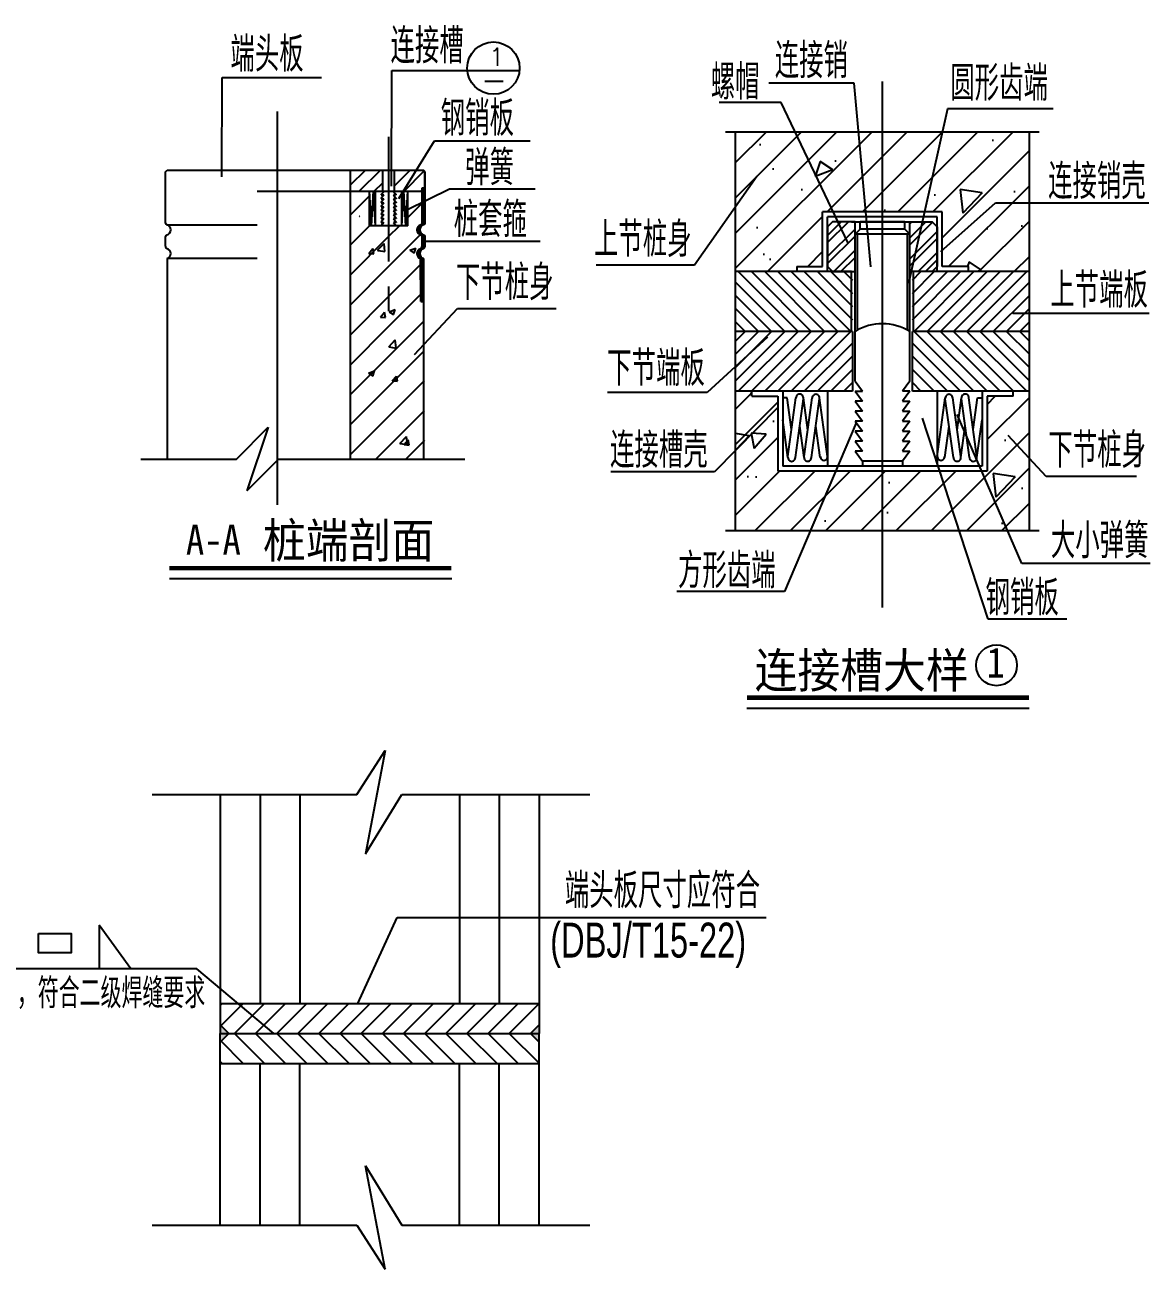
# Model space of a CAD drawing. Extents: x -695511 to 885008, y -751583 to -95266.
# Drawn here: x -600832 to -589541, y -263192 to -250711 of the extents above; entities that cross this region are included whole.
import ezdxf

# ---------------------------------------------------------------- set-up
doc = ezdxf.new("R2010")
doc.units = 0
doc.header["$LTSCALE"] = 1000
doc.header["$MEASUREMENT"] = 0
doc.linetypes.add('CENTER', pattern=[2, 1.25, -0.25, 0.25, -0.25])
doc.linetypes.add('CENTER2', pattern=[28.575, 19.05, -3.175, 3.175, -3.175])
for name, color, linetype in [('LAYER1', 7, 'Continuous'), ('Layer2', 4, 'Continuous'), ('LAYER3', 6, 'Continuous'), ('LAYER5', 7, 'Continuous'), ('LAYER7', 8, 'Continuous'), ('PDIM', 3, 'Continuous'), ('STEEL', 6, 'Continuous')]:
    doc.layers.add(name, color=color, linetype=linetype)
doc.styles.add('HZ', font='simplex.shx', dxfattribs={"width": 0.8, "bigfont": '1hztxt.shx'})
doc.styles.add('HZDX', font='gs_txt.shx', dxfattribs={"width": 0.8, "height": 800, "bigfont": 'hztxt.shx'})
doc.styles.add('宋体', font='simsun.ttc')
pattern_1 = [(225, (-575235.47, -276759.63), (176.7762, -176.7762), []), (230, (-575235.5, -276759.6), (-1793.146, 156.88), [187.5, -2062.49]), (175, (-575235.5, -276759.6), (346.88, -1880.48), [150, -1650]), (280.4514, (-575384.9, -276746.6), (-1446.27, -1723.59), [159.35, -1752.85]), (226.184, (-575235.5, -277259.6), (-2668.1, 413.8), [281.25, -3093.74]), (276.636, (-575457.8, -277225.1), (-2336.65, -2435.29), [239.03, -2629.28]), (171.184, (-575235.5, -277259.6), (-2336.65, -2435.3), [225, -2475]), (201, (-575485.5, -277134.6), (-1492.264, 1006.545), [187.5, -2062.49]), (146, (-575485.5, -277134.6), (-608.29, -1812.87), [150, -1650]), (251.4514, (-575609.8, -277050.7), (-2100.55, -806.32), [159.35, -1752.85]), (217.5, (-575235.47, -276759.6), (-30.4, -832.233), [0, -1629.996, 0, -1674.996, 0, -1656.246]), (187.5, (-575235.5, -276759.6), (-657.672, -986.027), [0, -954.998, 0, -1592.496, 0, -631.248]), (147.5, (-574678, -276759.6), (-1334.553, 56.387), [0, -624.998, 0, -1949.995, 0, -2587.493]), (137.5, (-574428, -276759.6), (-1457.96, -250.26), [0, -812.5, 0, -1294.997, 0, -1837.495])]

msp = doc.modelspace()

# ---------------------------------------------------------------- hatches: boundary and pattern name
h = msp.add_hatch()
h.set_pattern_fill('ANSI31', color=256, scale=1199.99697, angle=360, style=0)
h.set_pattern_definition([(45, (-635650.62, -268686.57), (-106.06575, 106.06575), [])])
h.paths.add_polyline_path([(-595672.5, -260827.5), (-595672.5, -260526.2), (-597272.5, -260526.2), (-597272.5, -260827.5)])
h.paths.add_polyline_path([(-597272.5, -260827.5), (-597272.5, -260526.2), (-598872.5, -260526.2), (-598872.5, -260827.5)])
h = msp.add_hatch()
h.set_pattern_fill('ANSI31', color=256, scale=1199.99697, angle=360, style=0)
h.set_pattern_definition([(315, (-635650.62, -252968.51), (-106.06575, -106.06575), [])])
h.paths.add_polyline_path([(-595672.5, -260827.5), (-595672.5, -261128.9), (-597272.5, -261128.9), (-597272.5, -260827.5)])
h.paths.add_polyline_path([(-597272.5, -260827.5), (-597272.5, -261128.9), (-598872.5, -261128.9), (-598872.5, -260827.5)])
at = {"layer": 'LAYER3'}
h = msp.add_hatch(color=256, dxfattribs=at)
h.paths.add_polyline_path([(-598872.5, -260740.3), (-598785.3, -260827.5), (-598872.5, -260827.5)])
h.paths.add_polyline_path([(-598872.5, -260827.5), (-598785.3, -260827.5), (-598872.5, -260914.8)])
h = msp.add_hatch(color=256, dxfattribs=at)
h.paths.add_polyline_path([(-595759.7, -260827.5), (-595672.5, -260827.5), (-595672.5, -260740.3)])
h.paths.add_polyline_path([(-595672.5, -260914.8), (-595672.5, -260827.5), (-595759.7, -260827.5)])
at = {"layer": 'LAYER7'}
h = msp.add_hatch(dxfattribs=at)
h.set_pattern_fill('AN31C', color=256, scale=2499.993688, angle=180, style=0)
h.set_pattern_definition(pattern_1)
h.paths.add_polyline_path([(-593102, -251786), (-593701.1, -251786), (-593701.1, -253186), (-593086.9, -253186), (-593086.9, -253136), (-592827, -253136), (-592827, -252586), (-592721, -252586)])
h.paths.add_polyline_path([(-592467.5, -251786), (-593102, -251786), (-592721, -252586), (-592395.1, -252586)])
h.paths.add_polyline_path([(-592227, -251786), (-592467.5, -251786), (-592395.1, -252586), (-592227, -252586)])
h.paths.add_polyline_path([(-592227, -252586), (-591805.9, -252586), (-591626.5, -251786), (-592227, -251786)])
h.paths.add_polyline_path([(-591805.9, -252586), (-591627, -252586), (-591627, -253136), (-591367.2, -253136), (-591367.2, -253186), (-590753, -253186), (-590753, -251786), (-591626.5, -251786)])
h = msp.add_hatch(dxfattribs=at)
h.set_pattern_fill('ANSI32', color=256, scale=399.99899, angle=360, style=0)
h.set_pattern_definition([(45, (-609218.62, -230656.64), (-106.06575, 106.06575), []), (45, (-609147.91, -230656.64), (-106.06575, 106.06575), [])])
h.paths.add_polyline_path([(-592777, -253136), (-592727, -253186), (-592502, -253186), (-592502, -252686), (-592537, -252686), (-592727, -252686), (-592777, -252736)])
h.paths.add_polyline_path([(-591727, -253186), (-591677, -253136), (-591677, -252736), (-591727, -252686), (-591952, -252686), (-591952, -253186)])
h = msp.add_hatch(dxfattribs=at)
h.set_pattern_fill('ANSI31', color=256, scale=749.998107, angle=180, style=0)
h.set_pattern_definition([(135, (-575235.47, -230656.64), (66.2911, 66.2911), [])])
h.paths.add_polyline_path([(-592527, -253186), (-592527, -253786), (-593701.1, -253786), (-593701.1, -253186)])
h = msp.add_hatch(dxfattribs=at)
h.set_pattern_fill('ANSI31', color=256, scale=749.998107, angle=180, style=0)
h.set_pattern_definition([(45, (-609218.62, -230656.64), (-66.2911, 66.2911), [])])
h.paths.add_polyline_path([(-591927, -253186), (-591927, -253786), (-590753, -253786), (-590753, -253186)])
h = msp.add_hatch(dxfattribs=at)
h.set_pattern_fill('ANSI31', color=256, scale=749.998107, angle=180, style=0)
h.set_pattern_definition([(225, (-575235.47, -276915.43), (66.2911, -66.2911), [])])
h.paths.add_polyline_path([(-592527, -254386), (-592527, -253786), (-593701.1, -253786), (-593701.1, -254386)])
h = msp.add_hatch(dxfattribs=at)
h.set_pattern_fill('ANSI31', color=256, scale=749.998107, angle=180, style=0)
h.set_pattern_definition([(315, (-609218.62, -276915.43), (-66.2911, -66.2911), [])])
h.paths.add_polyline_path([(-591927, -254386), (-591927, -253786), (-590753, -253786), (-590753, -254386)])
h = msp.add_hatch(dxfattribs=at)
h.set_pattern_fill('AN31C', color=256, scale=2499.993688, angle=180, style=0)
h.set_pattern_definition(pattern_1)
h.paths.add_polyline_path([(-591177, -255186), (-591232.6, -255186), (-590972.2, -255786), (-590753, -255786), (-590753, -254386), (-590917.2, -254386), (-590917.2, -254436), (-591177, -254436)])
h.paths.add_polyline_path([(-591232.6, -255186), (-591652.2, -255186), (-591455.5, -255786), (-590972.2, -255786)])
h.paths.add_polyline_path([(-591455.5, -255786), (-591652.2, -255186), (-592227, -255186), (-592227, -255786)])
h.paths.add_polyline_path([(-592227, -255186), (-592695.2, -255186), (-592949.9, -255786), (-592227, -255786)])
h.paths.add_polyline_path([(-592695.2, -255186), (-593277, -255186), (-593277, -254550.4), (-593701.1, -254980.3), (-593701.1, -255786), (-592949.9, -255786)])
h.paths.add_polyline_path([(-593277, -254550.4), (-593277, -254436), (-593536.9, -254436), (-593536.9, -254386), (-593701.1, -254386), (-593701.1, -254980.3)])

# ---------------------------------------------------------------- linework, layer by layer
for p, q in [((-597224.5, -252379.2), (-597258.2, -252412.9)), ((-597230.1, -252416.3), (-597258.2, -252452.3)), ((-597258.2, -252416.3), (-597230.1, -252416.3)), ((-597230.1, -252455.7), (-597258.2, -252491.6)), ((-597258.2, -252455.7), (-597230.1, -252455.7)), ((-597139.5, -252379.2), (-597105.8, -252412.9)), ((-597133.9, -252416.3), (-597105.8, -252452.3)), ((-597105.8, -252416.3), (-597133.9, -252416.3)), ((-597105.8, -252455.7), (-597133.9, -252455.7)), ((-597133.9, -252455.7), (-597105.8, -252491.6)), ((-597230.1, -252495), (-597258.2, -252531)), ((-597258.2, -252495), (-597230.1, -252495)), ((-597258.2, -252534.4), (-597230.1, -252534.4)), ((-597230.1, -252534.4), (-597258.2, -252570.3)), ((-597230.1, -252573.7), (-597258.2, -252609.7)), ((-597258.2, -252573.7), (-597230.1, -252573.7)), ((-597230.1, -252613), (-597258.2, -252649)), ((-597258.2, -252613), (-597230.1, -252613)), ((-597105.8, -252495), (-597133.9, -252495)), ((-597133.9, -252495), (-597105.8, -252531)), ((-597133.9, -252534.4), (-597105.8, -252570.3)), ((-597105.8, -252534.4), (-597133.9, -252534.4)), ((-597105.8, -252573.7), (-597133.9, -252573.7)), ((-597133.9, -252573.7), (-597105.8, -252609.7)), ((-597105.8, -252613), (-597133.9, -252613)), ((-597133.9, -252613), (-597105.8, -252649)), ((-597230.1, -252652.4), (-597258.2, -252688.4)), ((-597258.2, -252652.4), (-597230.1, -252652.4)), ((-597230.1, -252691.7), (-597258.2, -252727.7)), ((-597258.2, -252691.7), (-597230.1, -252691.7)), ((-597133.9, -252652.4), (-597105.8, -252688.4)), ((-597105.8, -252652.4), (-597133.9, -252652.4)), ((-597105.8, -252691.7), (-597133.9, -252691.7)), ((-597133.9, -252691.7), (-597105.8, -252727.7)), ((-599382.2, -256265.4), (-596549.3, -256265.4)), ((-593586.8, -257565.4), (-590753.9, -257565.4)), ((-597502.1, -258431.1), (-597216.4, -257990)), ((-597216.4, -257990), (-597415.1, -259026.6)), ((-599555.9, -258431.1), (-597502.1, -258431.1)), ((-598872.5, -258431.1), (-598872.5, -260526.2)), ((-598072.5, -258431.1), (-598072.5, -260526.2)), ((-597415.1, -259026.6), (-597050.9, -258431.1)), ((-597050.9, -258431.1), (-595163.8, -258431.1)), ((-596472.5, -258431.1), (-596472.5, -260526.2)), ((-595672.5, -258431.1), (-595672.5, -260526.2)), ((-598872.5, -260526.2), (-595672.5, -260526.2)), ((-598872.5, -260526.2), (-598872.5, -260827.5)), ((-595672.5, -260526.2), (-595672.5, -260827.5)), ((-598872.5, -260827.5), (-595672.5, -260827.5)), ((-598872.5, -260827.5), (-595672.5, -260827.5)), ((-598872.5, -261128.9), (-598872.5, -260827.5)), ((-595672.5, -261128.9), (-595672.5, -260827.5)), ((-598872.5, -261128.9), (-595672.5, -261128.9)), ((-598872.5, -262750.8), (-598872.5, -261128.9)), ((-598072.5, -262750.8), (-598072.5, -261128.9)), ((-596472.5, -262750.8), (-596472.5, -261128.9)), ((-595672.5, -262750.8), (-595672.5, -261128.9)), ((-597216.4, -263191.9), (-597415.1, -262155.3)), ((-597415.1, -262155.3), (-597050.9, -262750.8)), ((-599555.9, -262750.8), (-597502.1, -262750.8)), ((-597502.1, -262750.8), (-597216.4, -263191.9)), ((-597050.9, -262750.8), (-595163.8, -262750.8))]:
    msp.add_line(p, q)
at = {"color": 6, "linetype": 'Continuous'}
for p, q in [((-598472.5, -258431.1), (-598472.5, -260526.2)), ((-596072.5, -258431.1), (-596072.5, -260526.2)), ((-598472.5, -262750.8), (-598472.5, -261128.9)), ((-596072.5, -262750.8), (-596072.5, -261128.9))]:
    msp.add_line(p, q, dxfattribs=at)
at = {"const_width": 44.6}
for points in [[(-599382.3, -256160), (-596552, -256160)], [(-593586.9, -257460), (-590756.6, -257460)]]:
    msp.add_lwpolyline(points, dxfattribs=at)
msp.add_circle((-591082.4, -257134.5), 205.2)
at = {"layer": 'LAYER1', "linetype": 'Continuous'}
for p, q in [((-599420.9, -252183.7), (-599403.9, -252166.7)), ((-599420.9, -252700.2), (-599420.9, -252183.7)), ((-599403.9, -252166.7), (-596833.5, -252166.7)), ((-597564.5, -255065.8), (-597564.5, -252166.7)), ((-598499.5, -252379.2), (-596846.3, -252379.2)), ((-599408.1, -252716.7), (-598499.5, -252716.7)), ((-599420.9, -252931.6), (-599420.9, -252834.6)), ((-599408.1, -253050.2), (-598499.5, -253050.2)), ((-597492.3, -260526.2), (-597096.3, -259666.4)), ((-597096.3, -259666.4), (-593395.1, -259666.4)), ((-600086.2, -259742.6), (-600086.2, -260179.7)), ((-599768.1, -260179.7), (-600086.2, -259742.6)), ((-599105.2, -260179.7), (-601317.9, -260179.7)), ((-598334.8, -260827.5), (-599105.2, -260179.7))]:
    msp.add_line(p, q, dxfattribs=at)
at = {"layer": 'LAYER1'}
for p, q in [((-597241.5, -252379.2), (-597241.5, -252166.7)), ((-597122.5, -252379.2), (-597122.5, -252166.7)), ((-596816.5, -252183.7), (-596833.5, -252166.7)), ((-596819.2, -252700.2), (-596819.2, -252183.7)), ((-596816.5, -252700.2), (-596816.5, -252183.7)), ((-596846.3, -252345.2), (-596825, -252345)), ((-596846.3, -252700.2), (-596846.3, -252345.2)), ((-596842.3, -252700.2), (-596842.3, -252345.2)), ((-596838.7, -252700.2), (-596838.7, -252345.2)), ((-596837.9, -252700.2), (-596837.9, -252345.2)), ((-596837.8, -252345.2), (-596816.5, -252345)), ((-596837.8, -252700.2), (-596837.8, -252345.2)), ((-596833.8, -252700.2), (-596833.8, -252345.2)), ((-596833, -252700.2), (-596833, -252345.2)), ((-596830.4, -252700.2), (-596830.4, -252345.2)), ((-596830.2, -252700.2), (-596830.2, -252345.2)), ((-596829.4, -252700.2), (-596829.4, -252345.2)), ((-596824.5, -252700.2), (-596824.5, -252345.2)), ((-596821.9, -252700.2), (-596821.9, -252345.2)), ((-597373.3, -252727.7), (-597373.3, -252379.2)), ((-596990.8, -252727.7), (-596990.8, -252379.2)), ((-596990.8, -252727.7), (-597373.3, -252727.7)), ((-596846.3, -252931.6), (-596846.3, -252834.6)), ((-596842.3, -252931.6), (-596842.3, -252834.6)), ((-596838.7, -252931.6), (-596838.7, -252834.6)), ((-596838.2, -252931.6), (-596838.2, -252834.6)), ((-596837.9, -252931.6), (-596837.9, -252834.6)), ((-596837.8, -252931.6), (-596837.8, -252834.6)), ((-596833.9, -252931.6), (-596833.9, -252834.6)), ((-596833.8, -252931.6), (-596833.8, -252834.6)), ((-596830.2, -252931.6), (-596830.2, -252834.6)), ((-596829.9, -252931.6), (-596829.9, -252834.6)), ((-596829.7, -252931.6), (-596829.7, -252834.6)), ((-596829.4, -252931.6), (-596829.4, -252834.6)), ((-596825.4, -252931.6), (-596825.4, -252834.6)), ((-596825, -252931.6), (-596825, -252834.6)), ((-596821.4, -252931.6), (-596821.4, -252834.6)), ((-596816.5, -252931.6), (-596816.5, -252834.6)), ((-596859.7, -253484.2), (-596863.4, -253054.6)), ((-596855.7, -253484.2), (-596859.4, -253054.6)), ((-596855.7, -253484.2), (-596859.4, -253054.6)), ((-596852.2, -253484.2), (-596855.9, -253054.6)), ((-596851.7, -253484.2), (-596855.4, -253054.6)), ((-596851.4, -253484.2), (-596855, -253054.6)), ((-596851.2, -253484.2), (-596854.9, -253054.6)), ((-596847.3, -253484.2), (-596851, -253054.6)), ((-596847.2, -253484.2), (-596850.9, -253054.6)), ((-596847.2, -253484.2), (-596850.9, -253054.6)), ((-596843.7, -253484.2), (-596847.4, -253054.6)), ((-596843.3, -253484.2), (-596847, -253054.6)), ((-596843.2, -253484.2), (-596846.9, -253054.6)), ((-596842.9, -253484.2), (-596846.5, -253054.6)), ((-596838.8, -253484.2), (-596842.5, -253054.6)), ((-596834.8, -253484.2), (-596838.5, -253054.6)), ((-596859.7, -253484.2), (-596838.5, -253484.2)), ((-596851.2, -253484.2), (-596830, -253484.2))]:
    msp.add_line(p, q, dxfattribs=at)
msp.add_lwpolyline([(-600696.7, -259826), (-600368.6, -259826), (-600368.6, -260018.2), (-600696.7, -260018.2)], close=True, dxfattribs=at)
at = {"layer": 'LAYER1', "linetype": 'Continuous'}
for centre, radius, start, end in [((-599403.9, -252700.2), 17, 180, 255.80312), ((-599420.9, -252767.4), 52.3, 284.19688, 75.80312), ((-599403.9, -252834.6), 17, 104.19688, 180), ((-599395.4, -252931.6), 25.5, 180, 250.87094), ((-599420.9, -253005.1), 52.3, 289.12906, 70.87094)]:
    msp.add_arc(centre, radius, start, end, dxfattribs=at)
at = {"layer": 'LAYER1'}
for centre, radius, start, end in [((-596846.3, -252767.4), 52.3, 104.19688, 255.80312), ((-596841.9, -252767.4), 52.3, 104.19688, 255.80312), ((-596838.7, -252767.4), 52.3, 104.19688, 255.80312), ((-596837.9, -252767.4), 52.3, 104.19688, 255.80312), ((-596837.8, -252767.4), 52.3, 104.19688, 255.80312), ((-596833.4, -252767.4), 52.3, 104.19688, 255.80312), ((-596833, -252767.4), 52.3, 104.19688, 255.80312), ((-596830.2, -252767.4), 52.3, 104.19688, 255.80312), ((-596829.4, -252767.4), 52.3, 104.19688, 255.80312), ((-596829, -252767.4), 52.3, 104.19688, 255.80312), ((-596825, -252767.4), 52.3, 104.19688, 255.80312), ((-596824.5, -252767.4), 52.3, 104.19688, 255.80312), ((-596820.5, -252767.4), 52.3, 104.19688, 255.80312), ((-596816.5, -252767.4), 52.3, 104.19688, 255.80312), ((-596863.3, -252700.2), 17, 284.19688, 351.32335), ((-596855.7, -252700.2), 17, 284.19688, 351.32335), ((-596854.9, -252700.2), 17, 284.19688, 351.32335), ((-596854.8, -252700.2), 17, 284.19688, 351.32335), ((-596852.7, -252700.2), 17, 284.19688, 0), ((-596848.7, -252700.2), 17, 284.19688, 0), ((-596847.2, -252700.2), 17, 284.19688, 351.32335), ((-596846.4, -252700.2), 17, 284.19688, 351.32335), ((-596844.2, -252700.2), 17, 284.19688, 0), ((-596842, -252700.2), 17, 284.19688, 0), ((-596840.2, -252700.2), 17, 284.19688, 0), ((-596833.5, -252700.2), 17, 284.19688, 0), ((-596863.3, -252834.6), 17, 0, 75.80312), ((-596859.4, -252834.6), 17, 0, 75.80312), ((-596855.4, -252834.6), 17, 0, 75.80312), ((-596854.8, -252834.6), 17, 0, 75.80312), ((-596850.9, -252834.6), 17, 0, 75.80312), ((-596850, -252834.6), 17, 0, 75.80312), ((-596846.9, -252834.6), 17, 0, 75.80312), ((-596846, -252834.6), 17, 0, 75.80312), ((-596842, -252834.6), 17, 0, 75.80312), ((-596841.5, -252834.6), 17, 0, 75.80312), ((-596837.5, -252834.6), 17, 0, 75.80312), ((-596833.5, -252834.6), 17, 0, 75.80312), ((-596846.3, -253005.1), 52.3, 109.12906, 250.87094), ((-596840.9, -253005.1), 52.3, 109.12906, 250.87094), ((-596838.7, -253005.1), 52.3, 109.12906, 250.87094), ((-596837.9, -253005.1), 52.3, 109.12906, 250.87094), ((-596837.8, -253005.1), 52.3, 109.12906, 250.87094), ((-596835.9, -253003.2), 52.3, 109.12906, 250.87094), ((-596832.4, -253005.1), 52.3, 109.12906, 250.87094), ((-596831.6, -253003.2), 52.3, 109.12906, 250.87094), ((-596830.2, -253005.1), 52.3, 109.12906, 250.87094), ((-596829.4, -253005.1), 52.3, 109.12906, 250.87094), ((-596827.6, -253003.2), 52.3, 109.12906, 250.87094), ((-596827.4, -253003.2), 52.3, 109.12906, 250.87094), ((-596825, -253005.1), 52.3, 109.12906, 250.87094), ((-596823.1, -253003.2), 52.3, 109.12906, 250.87094), ((-596819.1, -253003.2), 52.3, 109.12906, 250.87094), ((-596816.5, -253005.1), 52.3, 109.12906, 250.87094), ((-596871.8, -252931.6), 25.5, 289.12906, 0), ((-596867.8, -252931.6), 25.5, 289.12906, 0), ((-596864.2, -252931.6), 25.5, 289.12906, 0), ((-596863.4, -252931.6), 25.5, 289.12906, 0), ((-596863.3, -252931.6), 25.5, 289.12906, 0), ((-596861.4, -252929.6), 25.5, 289.12906, 0), ((-596859.3, -252931.6), 25.5, 289.12906, 0), ((-596858.5, -252931.6), 25.5, 289.12906, 0), ((-596855.7, -252931.6), 25.5, 289.12906, 0), ((-596854.9, -252931.6), 25.5, 289.12906, 0), ((-596854.5, -252931.6), 25.5, 289.12906, 0), ((-596853.1, -252929.6), 25.5, 289.12906, 0), ((-596852.9, -252929.6), 25.5, 289.12906, 0), ((-596850.5, -252931.6), 25.5, 289.12906, 0), ((-596850, -252931.6), 25.5, 289.12906, 0), ((-596846, -252931.6), 25.5, 289.12906, 0), ((-596844.6, -252929.6), 25.5, 289.12906, 0), ((-596842, -252931.6), 25.5, 289.12906, 0)]:
    msp.add_arc(centre, radius, start, end, dxfattribs=at)
at = {"layer": 'Layer2'}
for p, q in [((-597353.3, -252727.7), (-597373.3, -252379.2)), ((-597353.3, -252727.7), (-597333.3, -252379.2)), ((-597313.3, -252727.7), (-597333.3, -252379.2)), ((-597050.7, -252727.7), (-597030.7, -252379.2)), ((-597010.7, -252727.7), (-597030.7, -252379.2)), ((-597010.7, -252727.7), (-596990.8, -252379.2)), ((-592777, -253186), (-592777, -252636)), ((-592002, -252686), (-592452, -252686)), ((-592452, -252761), (-592452, -252686)), ((-592002, -252761), (-592002, -252686)), ((-592502, -252811), (-592452, -252761)), ((-591952, -252811), (-592502, -252811)), ((-592002, -252761), (-592452, -252761)), ((-591952, -252811), (-592002, -252761)), ((-592537, -253786), (-592537, -253186)), ((-591917, -253786), (-591917, -253186)), ((-592502, -254286), (-592427, -254386)), ((-591952, -254286), (-592027, -254386)), ((-592502, -254386), (-592427, -254486)), ((-592502, -254386), (-592427, -254386)), ((-592502, -254486), (-592427, -254586)), ((-592427, -254486), (-592502, -254486)), ((-591952, -254386), (-592027, -254486)), ((-591952, -254386), (-592027, -254386)), ((-592027, -254486), (-591952, -254486)), ((-591952, -254486), (-592027, -254586)), ((-592502, -254586), (-592427, -254686)), ((-592427, -254586), (-592502, -254586)), ((-592027, -254586), (-591952, -254586)), ((-591952, -254586), (-592027, -254686)), ((-592502, -254686), (-592427, -254786)), ((-592427, -254686), (-592502, -254686)), ((-591952, -254686), (-592027, -254786)), ((-592027, -254686), (-591952, -254686)), ((-592502, -254786), (-592427, -254886)), ((-592427, -254786), (-592502, -254786)), ((-592027, -254786), (-591952, -254786)), ((-591952, -254786), (-592027, -254886)), ((-592427, -254886), (-592502, -254886)), ((-592502, -254886), (-592427, -254986)), ((-592502, -254986), (-592427, -255086)), ((-592427, -254986), (-592502, -254986)), ((-592027, -254886), (-591952, -254886)), ((-591952, -254886), (-592027, -254986)), ((-592027, -254986), (-591952, -254986)), ((-591952, -254986), (-592027, -255086))]:
    msp.add_line(p, q, dxfattribs=at)
at = {"layer": 'LAYER3', "linetype": 'CENTER'}
msp.add_line((-597182, -251833.7), (-597182, -253658), dxfattribs=at)
at = {"layer": 'LAYER3'}
for p, q in [((-598785.3, -260827.5), (-598872.5, -260740.3)), ((-598872.5, -260827.5), (-595672.5, -260827.5)), ((-598785.3, -260827.5), (-598872.5, -260914.8)), ((-595759.7, -260827.5), (-595672.5, -260740.3)), ((-595759.7, -260827.5), (-595672.5, -260914.8))]:
    msp.add_line(p, q, dxfattribs=at)
at = {"layer": 'LAYER5'}
for p, q in [((-598855, -252236.7), (-598853.2, -251238)), ((-598853.2, -251238), (-597856.7, -251238)), ((-597154.9, -252328.5), (-597150.5, -251166.9)), ((-597150.5, -251166.9), (-596393.3, -251166.9)), ((-596393.3, -251166.9), (-595868.3, -251166.9)), ((-596215.3, -251275), (-596031.7, -251275)), ((-592511.8, -251296.5), (-593365.5, -251296.5)), ((-592345, -253138.9), (-592511.8, -251296.5)), ((-593243.8, -251488.2), (-593865.4, -251488.2)), ((-592571.4, -252900.2), (-593243.8, -251488.2)), ((-591573.9, -251551.6), (-591967, -253304.6)), ((-590514.7, -251551.6), (-591573.9, -251551.6)), ((-597078.3, -252452.7), (-596721.2, -251875.5)), ((-596721.2, -251875.5), (-595763.4, -251875.5)), ((-597564.5, -252316.2), (-597415.1, -252166.7)), ((-597477.3, -252379.2), (-597264.8, -252166.7)), ((-597122.5, -252174.7), (-597114.5, -252166.7)), ((-597122.5, -252324.9), (-596964.3, -252166.7)), ((-597026.5, -252379.2), (-596823.8, -252176.5)), ((-593489.1, -252233.4), (-594112.2, -253121.3)), ((-597327, -252379.2), (-597241.5, -252293.7)), ((-596999.2, -252565), (-596572.9, -252355.7)), ((-596859.3, -252379.2), (-596846.3, -252366.2)), ((-596572.9, -252355.7), (-595712.9, -252355.7)), ((-597564.5, -252616.7), (-597373.3, -252425.4)), ((-597313.3, -252727.7), (-597313.3, -252379.2)), ((-597258.2, -252416.3), (-597258.2, -252412.9)), ((-597258.2, -252452.3), (-597258.2, -252455.7)), ((-597258.2, -252491.6), (-597258.2, -252495)), ((-597105.8, -252416.3), (-597105.8, -252412.9)), ((-597105.8, -252452.3), (-597105.8, -252455.7)), ((-597105.8, -252491.6), (-597105.8, -252495)), ((-597050.7, -252727.7), (-597050.7, -252379.2)), ((-596990.8, -252644), (-596837.8, -252491)), ((-596850.8, -252379.2), (-596846.3, -252374.7)), ((-597258.2, -252531), (-597258.2, -252534.4)), ((-597258.2, -252570.3), (-597258.2, -252573.7)), ((-597258.2, -252609.7), (-597258.2, -252613)), ((-597105.8, -252531), (-597105.8, -252534.4)), ((-597105.8, -252570.3), (-597105.8, -252573.7)), ((-597105.8, -252609.7), (-597105.8, -252613)), ((-591627, -252586), (-592827, -252586)), ((-592827, -253136), (-592827, -252586)), ((-591627, -253136), (-591627, -252586)), ((-597564.5, -252917.2), (-597373.3, -252726)), ((-597476.4, -252629.8), (-597473.7, -252628.7)), ((-597476.4, -252629.8), (-597473.7, -252631.6)), ((-597258.2, -252649), (-597258.2, -252652.4)), ((-597258.2, -252688.4), (-597258.2, -252691.7)), ((-597182, -252835.2), (-597074.5, -252727.7)), ((-597105.8, -252649), (-597105.8, -252652.4)), ((-597105.8, -252688.4), (-597105.8, -252691.7)), ((-591677, -252636), (-592777, -252636)), ((-592777, -253186), (-592777, -252636)), ((-592537, -252686), (-591917, -252686)), ((-591677, -253186), (-591677, -252636)), ((-591677, -253186), (-591677, -252636)), ((-597564.5, -253217.7), (-597182, -252835.2)), ((-597182, -253135.7), (-596860.7, -252814.4)), ((-592502, -253786), (-592502, -252811)), ((-597381.4, -253003.2), (-597340.4, -252954.4)), ((-597330.6, -253007.6), (-597340.4, -252954.4)), ((-597294.2, -252971.6), (-597282.4, -252959.3)), ((-597294.2, -252971.6), (-597282.4, -252973.5)), ((-597282.4, -252959.3), (-597228, -252902.6)), ((-597282.4, -252973.5), (-597218.6, -252983.4)), ((-597218.6, -252983.4), (-597228, -252902.6)), ((-596969, -252972), (-596909.5, -252949.1)), ((-596969, -252972), (-596926.7, -253000.5)), ((-596926.7, -253000.5), (-596909.5, -252949.1)), ((-596822.9, -252881.9), (-595662.9, -252881.9)), ((-599403.8, -253054.6), (-599403.8, -255065.8)), ((-597381.4, -253003.2), (-597330.6, -253007.7)), ((-597182, -253436.3), (-596854.4, -253108.7)), ((-596833.7, -253054.6), (-596833.7, -255065.8)), ((-597564.5, -253518.2), (-597182, -253135.7)), ((-594112.2, -253121.3), (-595099.3, -253121.3)), ((-592537, -253186), (-593701.1, -253186)), ((-593086.9, -253136), (-593086.9, -253186)), ((-593086.9, -253136), (-592827, -253136)), ((-590753, -253186), (-591917, -253186)), ((-591367.2, -253136), (-591627, -253136)), ((-591367.2, -253136), (-591367.2, -253186)), ((-597564.5, -253818.8), (-597182, -253436.3)), ((-597182, -253736.8), (-596851.9, -253406.7)), ((-597263.5, -253642.6), (-597222.5, -253593.7)), ((-597212.7, -253647), (-597222.5, -253593.7)), ((-597175.8, -253588.4), (-597116.3, -253565.5)), ((-597175.8, -253588.4), (-597133.5, -253616.9)), ((-597133.5, -253616.9), (-597116.3, -253565.5)), ((-596921.2, -254017.9), (-596489.6, -253556.6)), ((-596489.6, -253556.6), (-595499.7, -253556.6)), ((-597564.5, -254119.3), (-597182, -253736.8)), ((-597263.5, -253642.6), (-597212.7, -253647)), ((-597182, -254037.3), (-596828.3, -253683.6)), ((-593380.6, -253843.8), (-593984.6, -254397.5)), ((-592527, -253786), (-593701.1, -253786)), ((-592527, -253786), (-592527, -254386)), ((-592502, -254286), (-592502, -253786)), ((-591952, -254286), (-591952, -253786)), ((-590753, -253786), (-591927, -253786)), ((-591927, -254386), (-591927, -253786)), ((-597182, -254337.8), (-596825.8, -253981.6)), ((-597181.5, -253940.3), (-597115.3, -253871.3)), ((-597181.5, -253940.3), (-597105.9, -253952.1)), ((-597105.9, -253952), (-597115.3, -253871.3)), ((-597564.5, -254419.8), (-597182, -254037.3)), ((-597382.6, -254204.7), (-597323.1, -254181.9)), ((-597382.6, -254204.7), (-597340.4, -254233.2)), ((-597340.4, -254233.2), (-597323.1, -254181.9)), ((-597145.5, -254281.9), (-597104.6, -254233.1)), ((-597094.7, -254286.4), (-597104.6, -254233.1)), ((-597564.5, -254720.3), (-597182, -254337.8)), ((-597182, -254638.3), (-596823.2, -254279.5)), ((-597145.5, -254281.9), (-597094.7, -254286.4)), ((-593984.6, -254397.5), (-594984.3, -254397.5)), ((-592527, -254386), (-593701.1, -254386)), ((-593536.9, -254436), (-593536.9, -254386)), ((-593536.9, -254436), (-593277, -254436)), ((-593277, -254436), (-593277, -255186)), ((-593227, -254386), (-593227, -255136)), ((-593181.8, -254452.2), (-593227, -254452.2)), ((-593138.2, -254770.1), (-593181.8, -254452.2)), ((-593175.3, -255041.2), (-593094.8, -254453.4)), ((-593101, -255051.4), (-593020.5, -254463.6)), ((-592976.2, -254776.5), (-593020.5, -254453.4)), ((-593012.5, -255041.2), (-592931.9, -254453.4)), ((-592938.2, -255051.4), (-592857.6, -254463.6)), ((-592777, -255041.2), (-592857.6, -254453.4)), ((-592777, -254386), (-592777, -255136)), ((-590753, -254386), (-591927, -254386)), ((-591677, -254386), (-591677, -255136)), ((-591677, -255041.2), (-591596.5, -254453.4)), ((-591515.9, -255051.4), (-591596.5, -254463.6)), ((-591441.6, -255041.2), (-591522.2, -254453.4)), ((-591477.9, -254776.5), (-591433.6, -254453.4)), ((-591353.1, -255051.4), (-591433.6, -254463.6)), ((-591278.7, -255041.2), (-591359.3, -254453.4)), ((-591315.9, -254770.1), (-591272.3, -254452.2)), ((-591272.3, -254452.2), (-591227, -254452.2)), ((-591227, -254386), (-591227, -255136)), ((-590917.2, -254436), (-591177, -254436)), ((-591177, -254436), (-591177, -255186)), ((-590917.2, -254436), (-590917.2, -254386)), ((-597182, -254938.9), (-596820.7, -254577.5)), ((-593277, -254550.4), (-593913.5, -255195.7)), ((-597564.5, -255020.8), (-597182, -254638.3)), ((-593175.3, -255051.4), (-593227, -254674.2)), ((-592489.8, -254702.3), (-593208.4, -256394.9)), ((-593014.2, -255051.4), (-593057.6, -254734.7)), ((-592851.3, -255051.4), (-592894.8, -254734.7)), ((-591164.9, -256672.1), (-591826, -254656)), ((-591602.7, -255051.4), (-591559.3, -254734.7)), ((-590829.5, -256114.9), (-591477.9, -254620.7)), ((-591439.9, -255051.4), (-591396.5, -254734.7)), ((-591278.7, -255051.4), (-591227, -254674.2)), ((-598708.2, -255065.8), (-598390.1, -254746.5)), ((-598390.1, -254746.5), (-598604.3, -255385)), ((-597068.9, -254909), (-597002.6, -254840)), ((-596993.3, -254920.7), (-597002.6, -254840)), ((-590584.6, -255240.2), (-590965.5, -254828.4)), ((-597308.9, -255065.8), (-597182, -254938.9)), ((-597068.9, -254909), (-596993.3, -254920.7)), ((-597027.6, -254921.3), (-596986.6, -254872.5)), ((-597027.6, -254921.3), (-596976.8, -254925.7)), ((-597008.4, -255065.8), (-596818.1, -254875.5)), ((-596976.8, -254925.7), (-596986.6, -254872.4)), ((-599668.9, -255065.8), (-598708.2, -255065.8)), ((-598286.2, -255065.8), (-598604.3, -255385)), ((-598286.2, -255065.8), (-596416.6, -255065.8)), ((-592027, -255086), (-592427, -255086)), ((-592427, -255086), (-592427, -255136)), ((-592027, -255086), (-592027, -255136)), ((-593913.5, -255195.7), (-594954.1, -255195.7)), ((-591177, -255186), (-593277, -255186)), ((-591227, -255136), (-593227, -255136)), ((-589676.9, -255240.2), (-590584.6, -255240.2)), ((-589541.4, -256114.9), (-590829.5, -256114.9)), ((-593208.4, -256394.9), (-594291.4, -256394.9)), ((-590375.9, -256672.1), (-591164.9, -256672.1))]:
    msp.add_line(p, q, dxfattribs=at)
at = {"layer": 'LAYER5', "color": 1}
msp.add_line((-592227, -256555.7), (-592227, -251277.5), dxfattribs=at)
at = {"layer": 'LAYER5', "color": 1, "linetype": 'CENTER2', "ltscale": 100}
msp.add_line((-598296.7, -255526.4), (-598296.7, -251579.7), dxfattribs=at)
at = {"layer": 'LAYER5', "ltscale": 200}
for p, q in [((-592477, -253771.5), (-592477, -252811)), ((-591977, -253773.2), (-591977, -252811)), ((-591952, -253786), (-591952, -252811))]:
    msp.add_line(p, q, dxfattribs=at)
at = {"layer": 'LAYER5'}
for points in [[(-592727, -253186), (-592502, -253186), (-592502, -252686), (-592727, -252686), (-592777, -252736), (-592777, -253136)], [(-591727, -253186), (-591952, -253186), (-591952, -252686), (-591727, -252686), (-591677, -252736), (-591677, -253136)]]:
    msp.add_lwpolyline(points, close=True, dxfattribs=at)
msp.add_circle((-596130.8, -251144.5), 262.5, dxfattribs=at)
for centre, radius, start, end in [((-592228.6, -254227), 518.9, 57.79474, 121.80296), ((-593057.6, -254452.2), 37.2, 358.15094, 181.84906), ((-592894.8, -254453.4), 37.2, 358.15094, 181.84906), ((-591559.3, -254453.4), 37.2, 358.15094, 181.84906), ((-591396.5, -254452.2), 37.2, 358.15094, 181.84906), ((-593138.2, -255052.6), 37.2, 178.15094, 1.84906), ((-592977, -255051.4), 37.2, 178.15094, 1.84906), ((-592814.2, -255042.4), 37.2, 178.15094, 1.84906), ((-591639.9, -255042.4), 37.2, 178.15094, 1.84906), ((-591477, -255051.4), 37.2, 178.15094, 1.84906), ((-591315.9, -255052.6), 37.2, 178.15094, 1.84906)]:
    msp.add_arc(centre, radius, start, end, dxfattribs=at)
at = {"layer": 'PDIM'}
for p, q in [((-590653, -251786), (-593801.1, -251786)), ((-593701.1, -255786), (-593701.1, -251786)), ((-590753, -255786), (-590753, -251786)), ((-590653, -255786), (-593801.1, -255786))]:
    msp.add_line(p, q, dxfattribs=at)
at = {"layer": 'STEEL', "color": 7}
for p, q in [((-591640.5, -252985.3), (-591093.3, -252496.8)), ((-591093.3, -252496.8), (-589553.9, -252496.8)), ((-590919.6, -253603), (-589551.5, -253603))]:
    msp.add_line(p, q, dxfattribs=at)

# ---------------------------------------------------------------- texts
at = {"style": '宋体', "width": 0.9}
for s, height, p in [('A-A', 300, (-599216, -256024.8)), ('桩端剖面', 350, (-598443.4, -256057.5)), ('连接槽大样', 350, (-593509.7, -257361.4)), ('1', 300, (-591182.8, -257257.7))]:
    msp.add_text(s, height=height, dxfattribs=at).set_placement(p)
at = {"layer": 'LAYER5', "style": 'HZDX', "width": 0.7}
for s, height, p in [('连接槽', 350, (-597163.2, -251097.2)), ('端头板', 350, (-598770.1, -251180.6)), ('连接销', 350, (-593307.9, -251245.9)), ('螺帽', 350, (-593949.5, -251459.8)), ('圆形齿端', 350, (-591546.6, -251471.5)), ('钢销板', 350, (-596659, -251824)), ('弹簧', 350, (-596413.8, -252319.2)), ('连接销壳', 350, (-590565.2, -252457.5)), ('桩套箍', 350, (-596529.2, -252839.9)), ('上节桩身', 350, (-595122, -253037.8)), ('下节桩身', 350, (-596507, -253470.2)), ('上节端板', 350, (-590543.2, -253548)), ('下节端板', 350, (-594989.4, -254331.3)), ('连接槽壳', 350, (-594960.5, -255153.5)), ('下节桩身', 350, (-590562.4, -255152.7)), ('大小弹簧', 350, (-590537.5, -256061.6)), ('方形齿端', 350, (-594278.7, -256361.2)), ('钢销板', 350, (-591192.4, -256633.6)), ('端头板尺寸应符合', 350, (-595415, -259571.6)), (' (DBJ/T15-22)', 349.999, (-595651.8, -260066.4)), ('满焊，符合二级焊缝要求', 299.999, (-601332.4, -260574.6))]:
    msp.add_text(s, height=height, dxfattribs=at).set_placement(p)
at = {"layer": 'STEEL', "color": 7, "style": 'HZ'}
msp.add_text('1', height=180, dxfattribs=at).set_placement((-596175, -251121.4))

doc.saveas('drawing.dxf')
